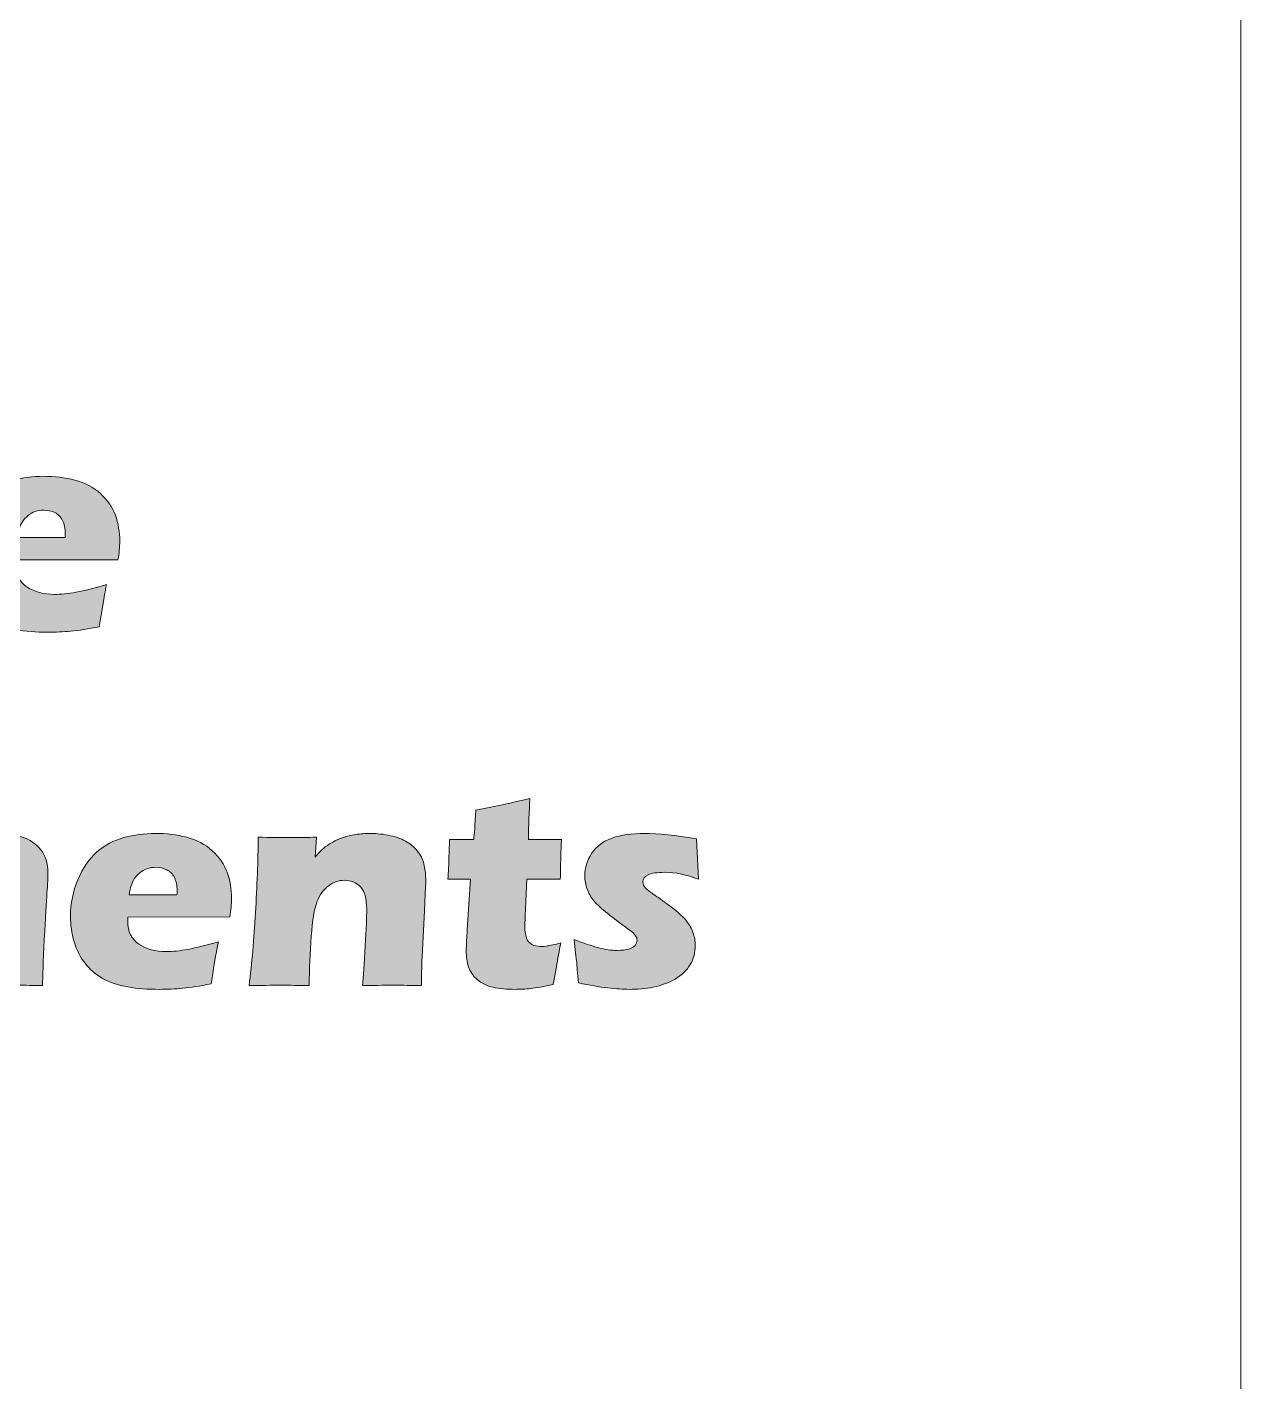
# Model space of a CAD drawing. Header units: inches. Extents: x 85 to 125, y -208 to -80.
# Drawn here: x 115.03 to 125.11, y -106.67 to -95.43 of the extents above; entities that cross this region are included whole.
import ezdxf

# ---------------------------------------------------------------- set-up
doc = ezdxf.new("R2010")
doc.units = ezdxf.units.IN
doc.header["$MEASUREMENT"] = 0
doc.layers.add('cut rectangle', color=7, linetype='Continuous')

# ---------------------------------------------------------------- blocks, each defined once
blk = doc.blocks.new('block 18')
at = {"layer": 'cut rectangle', "true_color": 0x1c1c1b}
h = blk.add_hatch(color=250, dxfattribs=at)
h.dxf.hatch_style = 2
edge = h.paths.add_edge_path()
edge.add_spline(control_points=[(115.691, -100.058), (115.681, -100.107), (115.661, -100.223), (115.631, -100.408), (115.538, -100.426), (115.46, -100.439), (115.396, -100.445), (115.332, -100.451), (115.268, -100.454), (115.203, -100.454), (115.108, -100.454), (115.019, -100.447), (114.939, -100.434), (114.859, -100.421), (114.789, -100.397), (114.731, -100.364), (114.673, -100.33), (114.624, -100.288), (114.585, -100.238), (114.545, -100.187), (114.515, -100.128), (114.495, -100.059), (114.474, -99.99), (114.464, -99.919), (114.464, -99.845), (114.464, -99.743), (114.485, -99.642), (114.525, -99.544), (114.567, -99.445), (114.619, -99.368), (114.684, -99.313), (114.749, -99.258), (114.823, -99.218), (114.908, -99.195), (114.992, -99.172), (115.079, -99.16), (115.167, -99.16), (115.258, -99.16), (115.346, -99.171), (115.429, -99.192), (115.512, -99.213), (115.583, -99.25), (115.641, -99.303), (115.699, -99.357), (115.74, -99.416), (115.765, -99.483), (115.789, -99.55), (115.801, -99.622), (115.801, -99.699), (115.801, -99.745), (115.796, -99.796), (115.786, -99.852), (115.786, -99.852), (114.94, -99.853), (114.94, -99.853), (114.939, -99.866), (114.939, -99.878), (114.939, -99.888), (114.939, -99.975), (114.97, -100.038), (115.032, -100.079), (115.094, -100.12), (115.17, -100.14), (115.258, -100.14), (115.311, -100.14), (115.372, -100.134), (115.44, -100.122), (115.508, -100.109), (115.592, -100.088), (115.691, -100.058)], knot_values=[0, 0, 0, 0, 1, 1, 1, 2, 2, 2, 3, 3, 3, 4, 4, 4, 5, 5, 5, 6, 6, 6, 7, 7, 7, 8, 8, 8, 9, 9, 9, 10, 10, 10, 11, 11, 11, 12, 12, 12, 13, 13, 13, 14, 14, 14, 15, 15, 15, 16, 16, 16, 17, 17, 17, 18, 18, 18, 19, 19, 19, 20, 20, 20, 21, 21, 21, 22, 22, 22, 23, 23, 23, 23], degree=3, periodic=1)
edge = h.paths.add_edge_path()
edge.add_spline(control_points=[(114.95, -99.669), (114.95, -99.669), (115.348, -99.669), (115.348, -99.669), (115.349, -99.655), (115.349, -99.644), (115.349, -99.634), (115.349, -99.592), (115.341, -99.556), (115.327, -99.527), (115.312, -99.497), (115.29, -99.475), (115.263, -99.461), (115.235, -99.448), (115.204, -99.441), (115.17, -99.441), (115.145, -99.441), (115.122, -99.445), (115.099, -99.452), (115.077, -99.46), (115.057, -99.471), (115.039, -99.486), (115.02, -99.501), (115.006, -99.518), (114.993, -99.537), (114.981, -99.557), (114.972, -99.575), (114.967, -99.594), (114.961, -99.611), (114.956, -99.637), (114.95, -99.669)], knot_values=[0, 0, 0, 0, 1, 1, 1, 2, 2, 2, 3, 3, 3, 4, 4, 4, 5, 5, 5, 6, 6, 6, 7, 7, 7, 8, 8, 8, 9, 9, 9, 10, 10, 10, 10], degree=3, periodic=1)
h = blk.add_hatch(color=250, dxfattribs=at)
h.dxf.hatch_style = 2
edge = h.paths.add_edge_path()
edge.add_spline(control_points=[(119.463, -103.031), (119.448, -103.099), (119.436, -103.165), (119.426, -103.229), (119.426, -103.229), (119.399, -103.376), (119.399, -103.376), (119.32, -103.394), (119.257, -103.405), (119.213, -103.41), (119.168, -103.415), (119.125, -103.417), (119.083, -103.417), (119.015, -103.417), (118.954, -103.411), (118.901, -103.4), (118.848, -103.388), (118.804, -103.367), (118.768, -103.336), (118.733, -103.305), (118.709, -103.269), (118.696, -103.229), (118.683, -103.189), (118.677, -103.146), (118.677, -103.101), (118.677, -103.093), (118.677, -103.079), (118.678, -103.058), (118.679, -103.038), (118.681, -102.992), (118.686, -102.922), (118.686, -102.922), (118.712, -102.504), (118.712, -102.504), (118.712, -102.504), (118.525, -102.504), (118.525, -102.504), (118.529, -102.449), (118.532, -102.376), (118.535, -102.285), (118.535, -102.285), (118.539, -102.173), (118.539, -102.173), (118.539, -102.173), (118.739, -102.173), (118.739, -102.173), (118.744, -102.136), (118.75, -102.055), (118.757, -101.93), (118.757, -101.93), (118.963, -101.888), (118.963, -101.888), (119.001, -101.881), (119.082, -101.863), (119.205, -101.833), (119.199, -101.938), (119.195, -102.051), (119.193, -102.173), (119.193, -102.173), (119.468, -102.173), (119.468, -102.173), (119.461, -102.34), (119.458, -102.45), (119.458, -102.504), (119.458, -102.504), (119.181, -102.504), (119.181, -102.504), (119.181, -102.504), (119.166, -102.806), (119.166, -102.806), (119.164, -102.851), (119.164, -102.88), (119.164, -102.893), (119.164, -102.931), (119.168, -102.963), (119.176, -102.989), (119.185, -103.015), (119.2, -103.033), (119.221, -103.045), (119.242, -103.056), (119.266, -103.061), (119.292, -103.061), (119.311, -103.061), (119.331, -103.06), (119.352, -103.057), (119.373, -103.054), (119.41, -103.046), (119.463, -103.031)], knot_values=[0, 0, 0, 0, 1, 1, 1, 2, 2, 2, 3, 3, 3, 4, 4, 4, 5, 5, 5, 6, 6, 6, 7, 7, 7, 8, 8, 8, 9, 9, 9, 10, 10, 10, 11, 11, 11, 12, 12, 12, 13, 13, 13, 14, 14, 14, 15, 15, 15, 16, 16, 16, 17, 17, 17, 18, 18, 18, 19, 19, 19, 20, 20, 20, 21, 21, 21, 22, 22, 22, 23, 23, 23, 24, 24, 24, 25, 25, 25, 26, 26, 26, 27, 27, 27, 28, 28, 28, 29, 29, 29, 29], degree=3, periodic=1)
h = blk.add_hatch(color=250, dxfattribs=at)
h.dxf.hatch_style = 2
edge = h.paths.add_edge_path()
edge.add_spline(control_points=[(113.128, -103.386), (113.128, -103.386), (113.161, -102.805), (113.161, -102.805), (113.161, -102.805), (113.181, -102.35), (113.181, -102.35), (113.181, -102.35), (113.183, -102.155), (113.183, -102.155), (113.272, -102.156), (113.349, -102.157), (113.417, -102.157), (113.494, -102.157), (113.568, -102.156), (113.64, -102.155), (113.64, -102.155), (113.632, -102.315), (113.632, -102.315), (113.657, -102.283), (113.678, -102.258), (113.695, -102.241), (113.713, -102.224), (113.734, -102.207), (113.758, -102.191), (113.783, -102.176), (113.809, -102.163), (113.836, -102.154), (113.862, -102.145), (113.892, -102.137), (113.925, -102.132), (113.958, -102.126), (113.992, -102.123), (114.029, -102.123), (114.07, -102.123), (114.107, -102.127), (114.142, -102.133), (114.176, -102.14), (114.206, -102.149), (114.231, -102.159), (114.256, -102.17), (114.278, -102.182), (114.296, -102.196), (114.315, -102.209), (114.331, -102.225), (114.345, -102.242), (114.359, -102.259), (114.375, -102.285), (114.394, -102.317), (114.429, -102.266), (114.467, -102.227), (114.506, -102.2), (114.545, -102.174), (114.59, -102.154), (114.64, -102.142), (114.691, -102.13), (114.742, -102.123), (114.795, -102.123), (114.865, -102.123), (114.931, -102.133), (114.993, -102.153), (115.055, -102.174), (115.106, -102.208), (115.146, -102.258), (115.185, -102.307), (115.205, -102.371), (115.205, -102.45), (115.205, -102.487), (115.203, -102.543), (115.197, -102.618), (115.192, -102.692), (115.185, -102.821), (115.175, -103.003), (115.166, -103.185), (115.161, -103.313), (115.16, -103.386), (115.086, -103.384), (115.015, -103.383), (114.946, -103.383), (114.862, -103.383), (114.773, -103.384), (114.681, -103.386), (114.689, -103.284), (114.697, -103.156), (114.706, -103.002), (114.714, -102.848), (114.719, -102.741), (114.719, -102.682), (114.719, -102.629), (114.712, -102.591), (114.7, -102.565), (114.688, -102.539), (114.673, -102.522), (114.654, -102.512), (114.635, -102.503), (114.614, -102.498), (114.592, -102.498), (114.567, -102.498), (114.547, -102.503), (114.529, -102.512), (114.509, -102.521), (114.493, -102.536), (114.478, -102.557), (114.459, -102.583), (114.443, -102.617), (114.431, -102.657), (114.421, -102.689), (114.414, -102.737), (114.408, -102.802), (114.402, -102.868), (114.398, -102.955), (114.395, -103.063), (114.395, -103.063), (114.385, -103.386), (114.385, -103.386), (114.299, -103.384), (114.221, -103.383), (114.153, -103.383), (114.082, -103.383), (113.999, -103.384), (113.903, -103.386), (113.91, -103.314), (113.919, -103.194), (113.929, -103.025), (113.939, -102.856), (113.943, -102.743), (113.943, -102.686), (113.943, -102.638), (113.939, -102.602), (113.929, -102.578), (113.919, -102.554), (113.906, -102.534), (113.889, -102.52), (113.871, -102.506), (113.848, -102.498), (113.819, -102.498), (113.788, -102.498), (113.76, -102.508), (113.737, -102.526), (113.714, -102.544), (113.694, -102.571), (113.677, -102.606), (113.661, -102.64), (113.65, -102.688), (113.643, -102.748), (113.636, -102.809), (113.63, -102.902), (113.624, -103.026), (113.618, -103.151), (113.615, -103.271), (113.613, -103.386), (113.516, -103.384), (113.437, -103.383), (113.376, -103.383), (113.31, -103.383), (113.227, -103.384), (113.128, -103.386)], knot_values=[0, 0, 0, 0, 1, 1, 1, 2, 2, 2, 3, 3, 3, 4, 4, 4, 5, 5, 5, 6, 6, 6, 7, 7, 7, 8, 8, 8, 9, 9, 9, 10, 10, 10, 11, 11, 11, 12, 12, 12, 13, 13, 13, 14, 14, 14, 15, 15, 15, 16, 16, 16, 17, 17, 17, 18, 18, 18, 19, 19, 19, 20, 20, 20, 21, 21, 21, 22, 22, 22, 23, 23, 23, 24, 24, 24, 25, 25, 25, 26, 26, 26, 27, 27, 27, 28, 28, 28, 29, 29, 29, 30, 30, 30, 31, 31, 31, 32, 32, 32, 33, 33, 33, 34, 34, 34, 35, 35, 35, 36, 36, 36, 37, 37, 37, 38, 38, 38, 39, 39, 39, 40, 40, 40, 41, 41, 41, 42, 42, 42, 43, 43, 43, 44, 44, 44, 45, 45, 45, 46, 46, 46, 47, 47, 47, 48, 48, 48, 49, 49, 49, 50, 50, 50, 51, 51, 51, 52, 52, 52, 52], degree=3, periodic=1)
h = blk.add_hatch(color=250, dxfattribs=at)
h.dxf.hatch_style = 2
edge = h.paths.add_edge_path()
edge.add_spline(control_points=[(116.62, -103.022), (116.609, -103.07), (116.589, -103.186), (116.559, -103.371), (116.466, -103.39), (116.388, -103.402), (116.324, -103.408), (116.261, -103.414), (116.196, -103.417), (116.131, -103.417), (116.036, -103.417), (115.947, -103.411), (115.867, -103.397), (115.787, -103.384), (115.717, -103.36), (115.659, -103.327), (115.601, -103.293), (115.552, -103.251), (115.513, -103.201), (115.473, -103.151), (115.443, -103.091), (115.423, -103.022), (115.402, -102.953), (115.392, -102.882), (115.392, -102.809), (115.392, -102.706), (115.413, -102.605), (115.453, -102.507), (115.495, -102.409), (115.547, -102.332), (115.612, -102.276), (115.677, -102.221), (115.751, -102.182), (115.836, -102.158), (115.92, -102.135), (116.007, -102.123), (116.095, -102.123), (116.187, -102.123), (116.274, -102.134), (116.357, -102.155), (116.44, -102.177), (116.511, -102.214), (116.569, -102.267), (116.627, -102.32), (116.668, -102.38), (116.693, -102.446), (116.717, -102.513), (116.729, -102.585), (116.729, -102.662), (116.729, -102.708), (116.724, -102.759), (116.714, -102.815), (116.714, -102.815), (115.868, -102.817), (115.868, -102.817), (115.868, -102.829), (115.867, -102.841), (115.867, -102.851), (115.867, -102.938), (115.898, -103.002), (115.96, -103.042), (116.022, -103.083), (116.098, -103.104), (116.187, -103.104), (116.24, -103.104), (116.3, -103.097), (116.368, -103.085), (116.436, -103.072), (116.52, -103.051), (116.62, -103.022)], knot_values=[0, 0, 0, 0, 1, 1, 1, 2, 2, 2, 3, 3, 3, 4, 4, 4, 5, 5, 5, 6, 6, 6, 7, 7, 7, 8, 8, 8, 9, 9, 9, 10, 10, 10, 11, 11, 11, 12, 12, 12, 13, 13, 13, 14, 14, 14, 15, 15, 15, 16, 16, 16, 17, 17, 17, 18, 18, 18, 19, 19, 19, 20, 20, 20, 21, 21, 21, 22, 22, 22, 23, 23, 23, 23], degree=3, periodic=1)
edge = h.paths.add_edge_path()
edge.add_spline(control_points=[(115.878, -102.632), (115.878, -102.632), (116.276, -102.632), (116.276, -102.632), (116.277, -102.619), (116.277, -102.607), (116.277, -102.597), (116.277, -102.555), (116.27, -102.52), (116.255, -102.49), (116.24, -102.46), (116.219, -102.438), (116.191, -102.425), (116.163, -102.411), (116.132, -102.404), (116.098, -102.404), (116.074, -102.404), (116.05, -102.408), (116.027, -102.416), (116.005, -102.423), (115.985, -102.435), (115.967, -102.449), (115.948, -102.464), (115.934, -102.481), (115.921, -102.501), (115.91, -102.52), (115.901, -102.539), (115.895, -102.557), (115.889, -102.575), (115.884, -102.6), (115.878, -102.632)], knot_values=[0, 0, 0, 0, 1, 1, 1, 2, 2, 2, 3, 3, 3, 4, 4, 4, 5, 5, 5, 6, 6, 6, 7, 7, 7, 8, 8, 8, 9, 9, 9, 10, 10, 10, 10], degree=3, periodic=1)
h = blk.add_hatch(color=250, dxfattribs=at)
h.dxf.hatch_style = 2
edge = h.paths.add_edge_path()
edge.add_spline(control_points=[(116.875, -103.386), (116.898, -103.203), (116.916, -103.002), (116.928, -102.781), (116.941, -102.56), (116.948, -102.352), (116.951, -102.155), (117.047, -102.156), (117.13, -102.157), (117.2, -102.157), (117.282, -102.157), (117.36, -102.156), (117.435, -102.155), (117.435, -102.155), (117.423, -102.319), (117.423, -102.319), (117.449, -102.289), (117.472, -102.265), (117.492, -102.248), (117.511, -102.231), (117.535, -102.214), (117.563, -102.198), (117.592, -102.181), (117.622, -102.168), (117.654, -102.157), (117.686, -102.147), (117.721, -102.138), (117.76, -102.132), (117.798, -102.126), (117.838, -102.123), (117.88, -102.123), (117.938, -102.123), (117.994, -102.13), (118.049, -102.142), (118.104, -102.154), (118.15, -102.172), (118.187, -102.195), (118.224, -102.218), (118.255, -102.246), (118.28, -102.281), (118.305, -102.315), (118.321, -102.352), (118.329, -102.391), (118.337, -102.43), (118.341, -102.471), (118.341, -102.513), (118.341, -102.543), (118.338, -102.609), (118.332, -102.711), (118.332, -102.711), (118.311, -103.147), (118.311, -103.147), (118.307, -103.233), (118.305, -103.313), (118.305, -103.386), (118.224, -103.384), (118.148, -103.383), (118.077, -103.383), (117.981, -103.383), (117.894, -103.384), (117.816, -103.386), (117.823, -103.313), (117.831, -103.204), (117.839, -103.06), (117.847, -102.915), (117.851, -102.814), (117.851, -102.755), (117.851, -102.664), (117.834, -102.601), (117.798, -102.565), (117.763, -102.529), (117.719, -102.512), (117.666, -102.512), (117.62, -102.512), (117.576, -102.527), (117.534, -102.557), (117.493, -102.588), (117.461, -102.632), (117.438, -102.691), (117.416, -102.749), (117.4, -102.845), (117.391, -102.978), (117.381, -103.112), (117.375, -103.247), (117.372, -103.386), (117.291, -103.384), (117.213, -103.383), (117.137, -103.383), (117.056, -103.383), (116.969, -103.384), (116.875, -103.386)], knot_values=[0, 0, 0, 0, 1, 1, 1, 2, 2, 2, 3, 3, 3, 4, 4, 4, 5, 5, 5, 6, 6, 6, 7, 7, 7, 8, 8, 8, 9, 9, 9, 10, 10, 10, 11, 11, 11, 12, 12, 12, 13, 13, 13, 14, 14, 14, 15, 15, 15, 16, 16, 16, 17, 17, 17, 18, 18, 18, 19, 19, 19, 20, 20, 20, 21, 21, 21, 22, 22, 22, 23, 23, 23, 24, 24, 24, 25, 25, 25, 26, 26, 26, 27, 27, 27, 28, 28, 28, 29, 29, 29, 30, 30, 30, 30], degree=3, periodic=1)
h = blk.add_hatch(color=250, dxfattribs=at)
h.dxf.hatch_style = 2
edge = h.paths.add_edge_path()
edge.add_spline(control_points=[(119.608, -103.363), (119.604, -103.328), (119.601, -103.29), (119.598, -103.251), (119.595, -103.212), (119.59, -103.159), (119.582, -103.09), (119.582, -103.09), (119.572, -103.004), (119.572, -103.004), (119.65, -103.034), (119.717, -103.057), (119.774, -103.072), (119.83, -103.087), (119.881, -103.094), (119.929, -103.094), (119.968, -103.094), (120, -103.09), (120.024, -103.083), (120.049, -103.076), (120.067, -103.065), (120.078, -103.052), (120.089, -103.038), (120.095, -103.024), (120.095, -103.01), (120.095, -102.997), (120.091, -102.984), (120.082, -102.972), (120.074, -102.959), (120.055, -102.942), (120.025, -102.92), (119.959, -102.872), (119.901, -102.828), (119.851, -102.789), (119.801, -102.749), (119.763, -102.714), (119.738, -102.684), (119.713, -102.654), (119.694, -102.62), (119.681, -102.585), (119.667, -102.55), (119.661, -102.513), (119.661, -102.475), (119.661, -102.409), (119.68, -102.346), (119.718, -102.289), (119.756, -102.231), (119.812, -102.189), (119.887, -102.162), (119.961, -102.136), (120.052, -102.123), (120.159, -102.123), (120.27, -102.123), (120.413, -102.138), (120.587, -102.167), (120.587, -102.167), (120.606, -102.504), (120.606, -102.504), (120.509, -102.466), (120.415, -102.446), (120.325, -102.446), (120.261, -102.446), (120.216, -102.453), (120.187, -102.466), (120.158, -102.479), (120.144, -102.499), (120.144, -102.526), (120.144, -102.535), (120.146, -102.543), (120.149, -102.551), (120.152, -102.559), (120.158, -102.568), (120.166, -102.577), (120.175, -102.585), (120.185, -102.595), (120.198, -102.604), (120.21, -102.613), (120.241, -102.635), (120.289, -102.668), (120.337, -102.702), (120.375, -102.73), (120.402, -102.752), (120.447, -102.787), (120.482, -102.82), (120.505, -102.85), (120.529, -102.88), (120.547, -102.912), (120.559, -102.946), (120.572, -102.98), (120.578, -103.016), (120.578, -103.054), (120.578, -103.111), (120.564, -103.164), (120.537, -103.211), (120.509, -103.259), (120.467, -103.299), (120.411, -103.332), (120.355, -103.364), (120.295, -103.386), (120.23, -103.399), (120.165, -103.411), (120.097, -103.417), (120.029, -103.417), (119.982, -103.417), (119.923, -103.413), (119.853, -103.405), (119.783, -103.397), (119.701, -103.383), (119.608, -103.363)], knot_values=[0, 0, 0, 0, 1, 1, 1, 2, 2, 2, 3, 3, 3, 4, 4, 4, 5, 5, 5, 6, 6, 6, 7, 7, 7, 8, 8, 8, 9, 9, 9, 10, 10, 10, 11, 11, 11, 12, 12, 12, 13, 13, 13, 14, 14, 14, 15, 15, 15, 16, 16, 16, 17, 17, 17, 18, 18, 18, 19, 19, 19, 20, 20, 20, 21, 21, 21, 22, 22, 22, 23, 23, 23, 24, 24, 24, 25, 25, 25, 26, 26, 26, 27, 27, 27, 28, 28, 28, 29, 29, 29, 30, 30, 30, 31, 31, 31, 32, 32, 32, 33, 33, 33, 34, 34, 34, 35, 35, 35, 36, 36, 36, 36], degree=3, periodic=1)
at = {"layer": 'cut rectangle', "lineweight": 0}
for points, knots in [([(115.691, -100.058), (115.681, -100.107), (115.661, -100.223), (115.631, -100.408), (115.538, -100.426), (115.46, -100.439), (115.396, -100.445), (115.332, -100.451), (115.268, -100.454), (115.203, -100.454), (115.108, -100.454), (115.019, -100.447), (114.939, -100.434), (114.859, -100.421), (114.789, -100.397), (114.731, -100.364), (114.673, -100.33), (114.624, -100.288), (114.585, -100.238), (114.545, -100.187), (114.515, -100.128), (114.495, -100.059), (114.474, -99.99), (114.464, -99.919), (114.464, -99.845), (114.464, -99.743), (114.485, -99.642), (114.525, -99.544), (114.567, -99.445), (114.619, -99.368), (114.684, -99.313), (114.749, -99.258), (114.823, -99.218), (114.908, -99.195), (114.992, -99.172), (115.079, -99.16), (115.167, -99.16), (115.258, -99.16), (115.346, -99.171), (115.429, -99.192), (115.512, -99.213), (115.583, -99.25), (115.641, -99.303), (115.699, -99.357), (115.74, -99.416), (115.765, -99.483), (115.789, -99.55), (115.801, -99.622), (115.801, -99.699), (115.801, -99.745), (115.796, -99.796), (115.786, -99.852), (115.786, -99.852), (114.94, -99.853), (114.94, -99.853), (114.939, -99.866), (114.939, -99.878), (114.939, -99.888), (114.939, -99.975), (114.97, -100.038), (115.032, -100.079), (115.094, -100.12), (115.17, -100.14), (115.258, -100.14), (115.311, -100.14), (115.372, -100.134), (115.44, -100.122), (115.508, -100.109), (115.592, -100.088), (115.691, -100.058)], [0, 0, 0, 0, 1, 1, 1, 2, 2, 2, 3, 3, 3, 4, 4, 4, 5, 5, 5, 6, 6, 6, 7, 7, 7, 8, 8, 8, 9, 9, 9, 10, 10, 10, 11, 11, 11, 12, 12, 12, 13, 13, 13, 14, 14, 14, 15, 15, 15, 16, 16, 16, 17, 17, 17, 18, 18, 18, 19, 19, 19, 20, 20, 20, 21, 21, 21, 22, 22, 22, 23, 23, 23, 23]), ([(114.95, -99.669), (114.95, -99.669), (115.348, -99.669), (115.348, -99.669), (115.349, -99.655), (115.349, -99.644), (115.349, -99.634), (115.349, -99.592), (115.341, -99.556), (115.327, -99.527), (115.312, -99.497), (115.29, -99.475), (115.263, -99.461), (115.235, -99.448), (115.204, -99.441), (115.17, -99.441), (115.145, -99.441), (115.122, -99.445), (115.099, -99.452), (115.077, -99.46), (115.057, -99.471), (115.039, -99.486), (115.02, -99.501), (115.006, -99.518), (114.993, -99.537), (114.981, -99.557), (114.972, -99.575), (114.967, -99.594), (114.961, -99.611), (114.956, -99.637), (114.95, -99.669)], [0, 0, 0, 0, 1, 1, 1, 2, 2, 2, 3, 3, 3, 4, 4, 4, 5, 5, 5, 6, 6, 6, 7, 7, 7, 8, 8, 8, 9, 9, 9, 10, 10, 10, 10]), ([(119.463, -103.031), (119.448, -103.099), (119.436, -103.165), (119.426, -103.229), (119.426, -103.229), (119.399, -103.376), (119.399, -103.376), (119.32, -103.394), (119.257, -103.405), (119.213, -103.41), (119.168, -103.415), (119.125, -103.417), (119.083, -103.417), (119.015, -103.417), (118.954, -103.411), (118.901, -103.4), (118.848, -103.388), (118.804, -103.367), (118.768, -103.336), (118.733, -103.305), (118.709, -103.269), (118.696, -103.229), (118.683, -103.189), (118.677, -103.146), (118.677, -103.101), (118.677, -103.093), (118.677, -103.079), (118.678, -103.058), (118.679, -103.038), (118.681, -102.992), (118.686, -102.922), (118.686, -102.922), (118.712, -102.504), (118.712, -102.504), (118.712, -102.504), (118.525, -102.504), (118.525, -102.504), (118.529, -102.449), (118.532, -102.376), (118.535, -102.285), (118.535, -102.285), (118.539, -102.173), (118.539, -102.173), (118.539, -102.173), (118.739, -102.173), (118.739, -102.173), (118.744, -102.136), (118.75, -102.055), (118.757, -101.93), (118.757, -101.93), (118.963, -101.888), (118.963, -101.888), (119.001, -101.881), (119.082, -101.863), (119.205, -101.833), (119.199, -101.938), (119.195, -102.051), (119.193, -102.173), (119.193, -102.173), (119.468, -102.173), (119.468, -102.173), (119.461, -102.34), (119.458, -102.45), (119.458, -102.504), (119.458, -102.504), (119.181, -102.504), (119.181, -102.504), (119.181, -102.504), (119.166, -102.806), (119.166, -102.806), (119.164, -102.851), (119.164, -102.88), (119.164, -102.893), (119.164, -102.931), (119.168, -102.963), (119.176, -102.989), (119.185, -103.015), (119.2, -103.033), (119.221, -103.045), (119.242, -103.056), (119.266, -103.061), (119.292, -103.061), (119.311, -103.061), (119.331, -103.06), (119.352, -103.057), (119.373, -103.054), (119.41, -103.046), (119.463, -103.031)], [0, 0, 0, 0, 1, 1, 1, 2, 2, 2, 3, 3, 3, 4, 4, 4, 5, 5, 5, 6, 6, 6, 7, 7, 7, 8, 8, 8, 9, 9, 9, 10, 10, 10, 11, 11, 11, 12, 12, 12, 13, 13, 13, 14, 14, 14, 15, 15, 15, 16, 16, 16, 17, 17, 17, 18, 18, 18, 19, 19, 19, 20, 20, 20, 21, 21, 21, 22, 22, 22, 23, 23, 23, 24, 24, 24, 25, 25, 25, 26, 26, 26, 27, 27, 27, 28, 28, 28, 29, 29, 29, 29]), ([(113.128, -103.386), (113.128, -103.386), (113.161, -102.805), (113.161, -102.805), (113.161, -102.805), (113.181, -102.35), (113.181, -102.35), (113.181, -102.35), (113.183, -102.155), (113.183, -102.155), (113.272, -102.156), (113.349, -102.157), (113.417, -102.157), (113.494, -102.157), (113.568, -102.156), (113.64, -102.155), (113.64, -102.155), (113.632, -102.315), (113.632, -102.315), (113.657, -102.283), (113.678, -102.258), (113.695, -102.241), (113.713, -102.224), (113.734, -102.207), (113.758, -102.191), (113.783, -102.176), (113.809, -102.163), (113.836, -102.154), (113.862, -102.145), (113.892, -102.137), (113.925, -102.132), (113.958, -102.126), (113.992, -102.123), (114.029, -102.123), (114.07, -102.123), (114.107, -102.127), (114.142, -102.133), (114.176, -102.14), (114.206, -102.149), (114.231, -102.159), (114.256, -102.17), (114.278, -102.182), (114.296, -102.196), (114.315, -102.209), (114.331, -102.225), (114.345, -102.242), (114.359, -102.259), (114.375, -102.285), (114.394, -102.317), (114.429, -102.266), (114.467, -102.227), (114.506, -102.2), (114.545, -102.174), (114.59, -102.154), (114.64, -102.142), (114.691, -102.13), (114.742, -102.123), (114.795, -102.123), (114.865, -102.123), (114.931, -102.133), (114.993, -102.153), (115.055, -102.174), (115.106, -102.208), (115.146, -102.258), (115.185, -102.307), (115.205, -102.371), (115.205, -102.45), (115.205, -102.487), (115.203, -102.543), (115.197, -102.618), (115.192, -102.692), (115.185, -102.821), (115.175, -103.003), (115.166, -103.185), (115.161, -103.313), (115.16, -103.386), (115.086, -103.384), (115.015, -103.383), (114.946, -103.383), (114.862, -103.383), (114.773, -103.384), (114.681, -103.386), (114.689, -103.284), (114.697, -103.156), (114.706, -103.002), (114.714, -102.848), (114.719, -102.741), (114.719, -102.682), (114.719, -102.629), (114.712, -102.591), (114.7, -102.565), (114.688, -102.539), (114.673, -102.522), (114.654, -102.512), (114.635, -102.503), (114.614, -102.498), (114.592, -102.498), (114.567, -102.498), (114.547, -102.503), (114.529, -102.512), (114.509, -102.521), (114.493, -102.536), (114.478, -102.557), (114.459, -102.583), (114.443, -102.617), (114.431, -102.657), (114.421, -102.689), (114.414, -102.737), (114.408, -102.802), (114.402, -102.868), (114.398, -102.955), (114.395, -103.063), (114.395, -103.063), (114.385, -103.386), (114.385, -103.386), (114.299, -103.384), (114.221, -103.383), (114.153, -103.383), (114.082, -103.383), (113.999, -103.384), (113.903, -103.386), (113.91, -103.314), (113.919, -103.194), (113.929, -103.025), (113.939, -102.856), (113.943, -102.743), (113.943, -102.686), (113.943, -102.638), (113.939, -102.602), (113.929, -102.578), (113.919, -102.554), (113.906, -102.534), (113.889, -102.52), (113.871, -102.506), (113.848, -102.498), (113.819, -102.498), (113.788, -102.498), (113.76, -102.508), (113.737, -102.526), (113.714, -102.544), (113.694, -102.571), (113.677, -102.606), (113.661, -102.64), (113.65, -102.688), (113.643, -102.748), (113.636, -102.809), (113.63, -102.902), (113.624, -103.026), (113.618, -103.151), (113.615, -103.271), (113.613, -103.386), (113.516, -103.384), (113.437, -103.383), (113.376, -103.383), (113.31, -103.383), (113.227, -103.384), (113.128, -103.386)], [0, 0, 0, 0, 1, 1, 1, 2, 2, 2, 3, 3, 3, 4, 4, 4, 5, 5, 5, 6, 6, 6, 7, 7, 7, 8, 8, 8, 9, 9, 9, 10, 10, 10, 11, 11, 11, 12, 12, 12, 13, 13, 13, 14, 14, 14, 15, 15, 15, 16, 16, 16, 17, 17, 17, 18, 18, 18, 19, 19, 19, 20, 20, 20, 21, 21, 21, 22, 22, 22, 23, 23, 23, 24, 24, 24, 25, 25, 25, 26, 26, 26, 27, 27, 27, 28, 28, 28, 29, 29, 29, 30, 30, 30, 31, 31, 31, 32, 32, 32, 33, 33, 33, 34, 34, 34, 35, 35, 35, 36, 36, 36, 37, 37, 37, 38, 38, 38, 39, 39, 39, 40, 40, 40, 41, 41, 41, 42, 42, 42, 43, 43, 43, 44, 44, 44, 45, 45, 45, 46, 46, 46, 47, 47, 47, 48, 48, 48, 49, 49, 49, 50, 50, 50, 51, 51, 51, 52, 52, 52, 52]), ([(116.62, -103.022), (116.609, -103.07), (116.589, -103.186), (116.559, -103.371), (116.466, -103.39), (116.388, -103.402), (116.324, -103.408), (116.261, -103.414), (116.196, -103.417), (116.131, -103.417), (116.036, -103.417), (115.947, -103.411), (115.867, -103.397), (115.787, -103.384), (115.717, -103.36), (115.659, -103.327), (115.601, -103.293), (115.552, -103.251), (115.513, -103.201), (115.473, -103.151), (115.443, -103.091), (115.423, -103.022), (115.402, -102.953), (115.392, -102.882), (115.392, -102.809), (115.392, -102.706), (115.413, -102.605), (115.453, -102.507), (115.495, -102.409), (115.547, -102.332), (115.612, -102.276), (115.677, -102.221), (115.751, -102.182), (115.836, -102.158), (115.92, -102.135), (116.007, -102.123), (116.095, -102.123), (116.187, -102.123), (116.274, -102.134), (116.357, -102.155), (116.44, -102.177), (116.511, -102.214), (116.569, -102.267), (116.627, -102.32), (116.668, -102.38), (116.693, -102.446), (116.717, -102.513), (116.729, -102.585), (116.729, -102.662), (116.729, -102.708), (116.724, -102.759), (116.714, -102.815), (116.714, -102.815), (115.868, -102.817), (115.868, -102.817), (115.868, -102.829), (115.867, -102.841), (115.867, -102.851), (115.867, -102.938), (115.898, -103.002), (115.96, -103.042), (116.022, -103.083), (116.098, -103.104), (116.187, -103.104), (116.24, -103.104), (116.3, -103.097), (116.368, -103.085), (116.436, -103.072), (116.52, -103.051), (116.62, -103.022)], [0, 0, 0, 0, 1, 1, 1, 2, 2, 2, 3, 3, 3, 4, 4, 4, 5, 5, 5, 6, 6, 6, 7, 7, 7, 8, 8, 8, 9, 9, 9, 10, 10, 10, 11, 11, 11, 12, 12, 12, 13, 13, 13, 14, 14, 14, 15, 15, 15, 16, 16, 16, 17, 17, 17, 18, 18, 18, 19, 19, 19, 20, 20, 20, 21, 21, 21, 22, 22, 22, 23, 23, 23, 23]), ([(116.875, -103.386), (116.898, -103.203), (116.916, -103.002), (116.928, -102.781), (116.941, -102.56), (116.948, -102.352), (116.951, -102.155), (117.047, -102.156), (117.13, -102.157), (117.2, -102.157), (117.282, -102.157), (117.36, -102.156), (117.435, -102.155), (117.435, -102.155), (117.423, -102.319), (117.423, -102.319), (117.449, -102.289), (117.472, -102.265), (117.492, -102.248), (117.511, -102.231), (117.535, -102.214), (117.563, -102.198), (117.592, -102.181), (117.622, -102.168), (117.654, -102.157), (117.686, -102.147), (117.721, -102.138), (117.76, -102.132), (117.798, -102.126), (117.838, -102.123), (117.88, -102.123), (117.938, -102.123), (117.994, -102.13), (118.049, -102.142), (118.104, -102.154), (118.15, -102.172), (118.187, -102.195), (118.224, -102.218), (118.255, -102.246), (118.28, -102.281), (118.305, -102.315), (118.321, -102.352), (118.329, -102.391), (118.337, -102.43), (118.341, -102.471), (118.341, -102.513), (118.341, -102.543), (118.338, -102.609), (118.332, -102.711), (118.332, -102.711), (118.311, -103.147), (118.311, -103.147), (118.307, -103.233), (118.305, -103.313), (118.305, -103.386), (118.224, -103.384), (118.148, -103.383), (118.077, -103.383), (117.981, -103.383), (117.894, -103.384), (117.816, -103.386), (117.823, -103.313), (117.831, -103.204), (117.839, -103.06), (117.847, -102.915), (117.851, -102.814), (117.851, -102.755), (117.851, -102.664), (117.834, -102.601), (117.798, -102.565), (117.763, -102.529), (117.719, -102.512), (117.666, -102.512), (117.62, -102.512), (117.576, -102.527), (117.534, -102.557), (117.493, -102.588), (117.461, -102.632), (117.438, -102.691), (117.416, -102.749), (117.4, -102.845), (117.391, -102.978), (117.381, -103.112), (117.375, -103.247), (117.372, -103.386), (117.291, -103.384), (117.213, -103.383), (117.137, -103.383), (117.056, -103.383), (116.969, -103.384), (116.875, -103.386)], [0, 0, 0, 0, 1, 1, 1, 2, 2, 2, 3, 3, 3, 4, 4, 4, 5, 5, 5, 6, 6, 6, 7, 7, 7, 8, 8, 8, 9, 9, 9, 10, 10, 10, 11, 11, 11, 12, 12, 12, 13, 13, 13, 14, 14, 14, 15, 15, 15, 16, 16, 16, 17, 17, 17, 18, 18, 18, 19, 19, 19, 20, 20, 20, 21, 21, 21, 22, 22, 22, 23, 23, 23, 24, 24, 24, 25, 25, 25, 26, 26, 26, 27, 27, 27, 28, 28, 28, 29, 29, 29, 30, 30, 30, 30]), ([(119.608, -103.363), (119.604, -103.328), (119.601, -103.29), (119.598, -103.251), (119.595, -103.212), (119.59, -103.159), (119.582, -103.09), (119.582, -103.09), (119.572, -103.004), (119.572, -103.004), (119.65, -103.034), (119.717, -103.057), (119.774, -103.072), (119.83, -103.087), (119.881, -103.094), (119.929, -103.094), (119.968, -103.094), (120, -103.09), (120.024, -103.083), (120.049, -103.076), (120.067, -103.065), (120.078, -103.052), (120.089, -103.038), (120.095, -103.024), (120.095, -103.01), (120.095, -102.997), (120.091, -102.984), (120.082, -102.972), (120.074, -102.959), (120.055, -102.942), (120.025, -102.92), (119.959, -102.872), (119.901, -102.828), (119.851, -102.789), (119.801, -102.749), (119.763, -102.714), (119.738, -102.684), (119.713, -102.654), (119.694, -102.62), (119.681, -102.585), (119.667, -102.55), (119.661, -102.513), (119.661, -102.475), (119.661, -102.409), (119.68, -102.346), (119.718, -102.289), (119.756, -102.231), (119.812, -102.189), (119.887, -102.162), (119.961, -102.136), (120.052, -102.123), (120.159, -102.123), (120.27, -102.123), (120.413, -102.138), (120.587, -102.167), (120.587, -102.167), (120.606, -102.504), (120.606, -102.504), (120.509, -102.466), (120.415, -102.446), (120.325, -102.446), (120.261, -102.446), (120.216, -102.453), (120.187, -102.466), (120.158, -102.479), (120.144, -102.499), (120.144, -102.526), (120.144, -102.535), (120.146, -102.543), (120.149, -102.551), (120.152, -102.559), (120.158, -102.568), (120.166, -102.577), (120.175, -102.585), (120.185, -102.595), (120.198, -102.604), (120.21, -102.613), (120.241, -102.635), (120.289, -102.668), (120.337, -102.702), (120.375, -102.73), (120.402, -102.752), (120.447, -102.787), (120.482, -102.82), (120.505, -102.85), (120.529, -102.88), (120.547, -102.912), (120.559, -102.946), (120.572, -102.98), (120.578, -103.016), (120.578, -103.054), (120.578, -103.111), (120.564, -103.164), (120.537, -103.211), (120.509, -103.259), (120.467, -103.299), (120.411, -103.332), (120.355, -103.364), (120.295, -103.386), (120.23, -103.399), (120.165, -103.411), (120.097, -103.417), (120.029, -103.417), (119.982, -103.417), (119.923, -103.413), (119.853, -103.405), (119.783, -103.397), (119.701, -103.383), (119.608, -103.363)], [0, 0, 0, 0, 1, 1, 1, 2, 2, 2, 3, 3, 3, 4, 4, 4, 5, 5, 5, 6, 6, 6, 7, 7, 7, 8, 8, 8, 9, 9, 9, 10, 10, 10, 11, 11, 11, 12, 12, 12, 13, 13, 13, 14, 14, 14, 15, 15, 15, 16, 16, 16, 17, 17, 17, 18, 18, 18, 19, 19, 19, 20, 20, 20, 21, 21, 21, 22, 22, 22, 23, 23, 23, 24, 24, 24, 25, 25, 25, 26, 26, 26, 27, 27, 27, 28, 28, 28, 29, 29, 29, 30, 30, 30, 31, 31, 31, 32, 32, 32, 33, 33, 33, 34, 34, 34, 35, 35, 35, 36, 36, 36, 36]), ([(115.878, -102.632), (115.878, -102.632), (116.276, -102.632), (116.276, -102.632), (116.277, -102.619), (116.277, -102.607), (116.277, -102.597), (116.277, -102.555), (116.27, -102.52), (116.255, -102.49), (116.24, -102.46), (116.219, -102.438), (116.191, -102.425), (116.163, -102.411), (116.132, -102.404), (116.098, -102.404), (116.074, -102.404), (116.05, -102.408), (116.027, -102.416), (116.005, -102.423), (115.985, -102.435), (115.967, -102.449), (115.948, -102.464), (115.934, -102.481), (115.921, -102.501), (115.91, -102.52), (115.901, -102.539), (115.895, -102.557), (115.889, -102.575), (115.884, -102.6), (115.878, -102.632)], [0, 0, 0, 0, 1, 1, 1, 2, 2, 2, 3, 3, 3, 4, 4, 4, 5, 5, 5, 6, 6, 6, 7, 7, 7, 8, 8, 8, 9, 9, 9, 10, 10, 10, 10])]:
    blk.add_open_spline(points, degree=3, knots=knots, dxfattribs=at)

msp = doc.modelspace()

# ---------------------------------------------------------------- linework, layer by layer
at = {"layer": 'cut rectangle', "color": 12, "lineweight": 9, "true_color": 0xe30513}
msp.add_lwpolyline([(125.107, -208.329), (84.806, -208.329), (84.806, -79.826), (125.107, -79.826), (125.107, -208.329)], dxfattribs=at)

# ---------------------------------------------------------------- block references
at = {"layer": 'cut rectangle'}
msp.add_blockref('block 18', (0, 0), dxfattribs=at)

doc.saveas('drawing.dxf')
